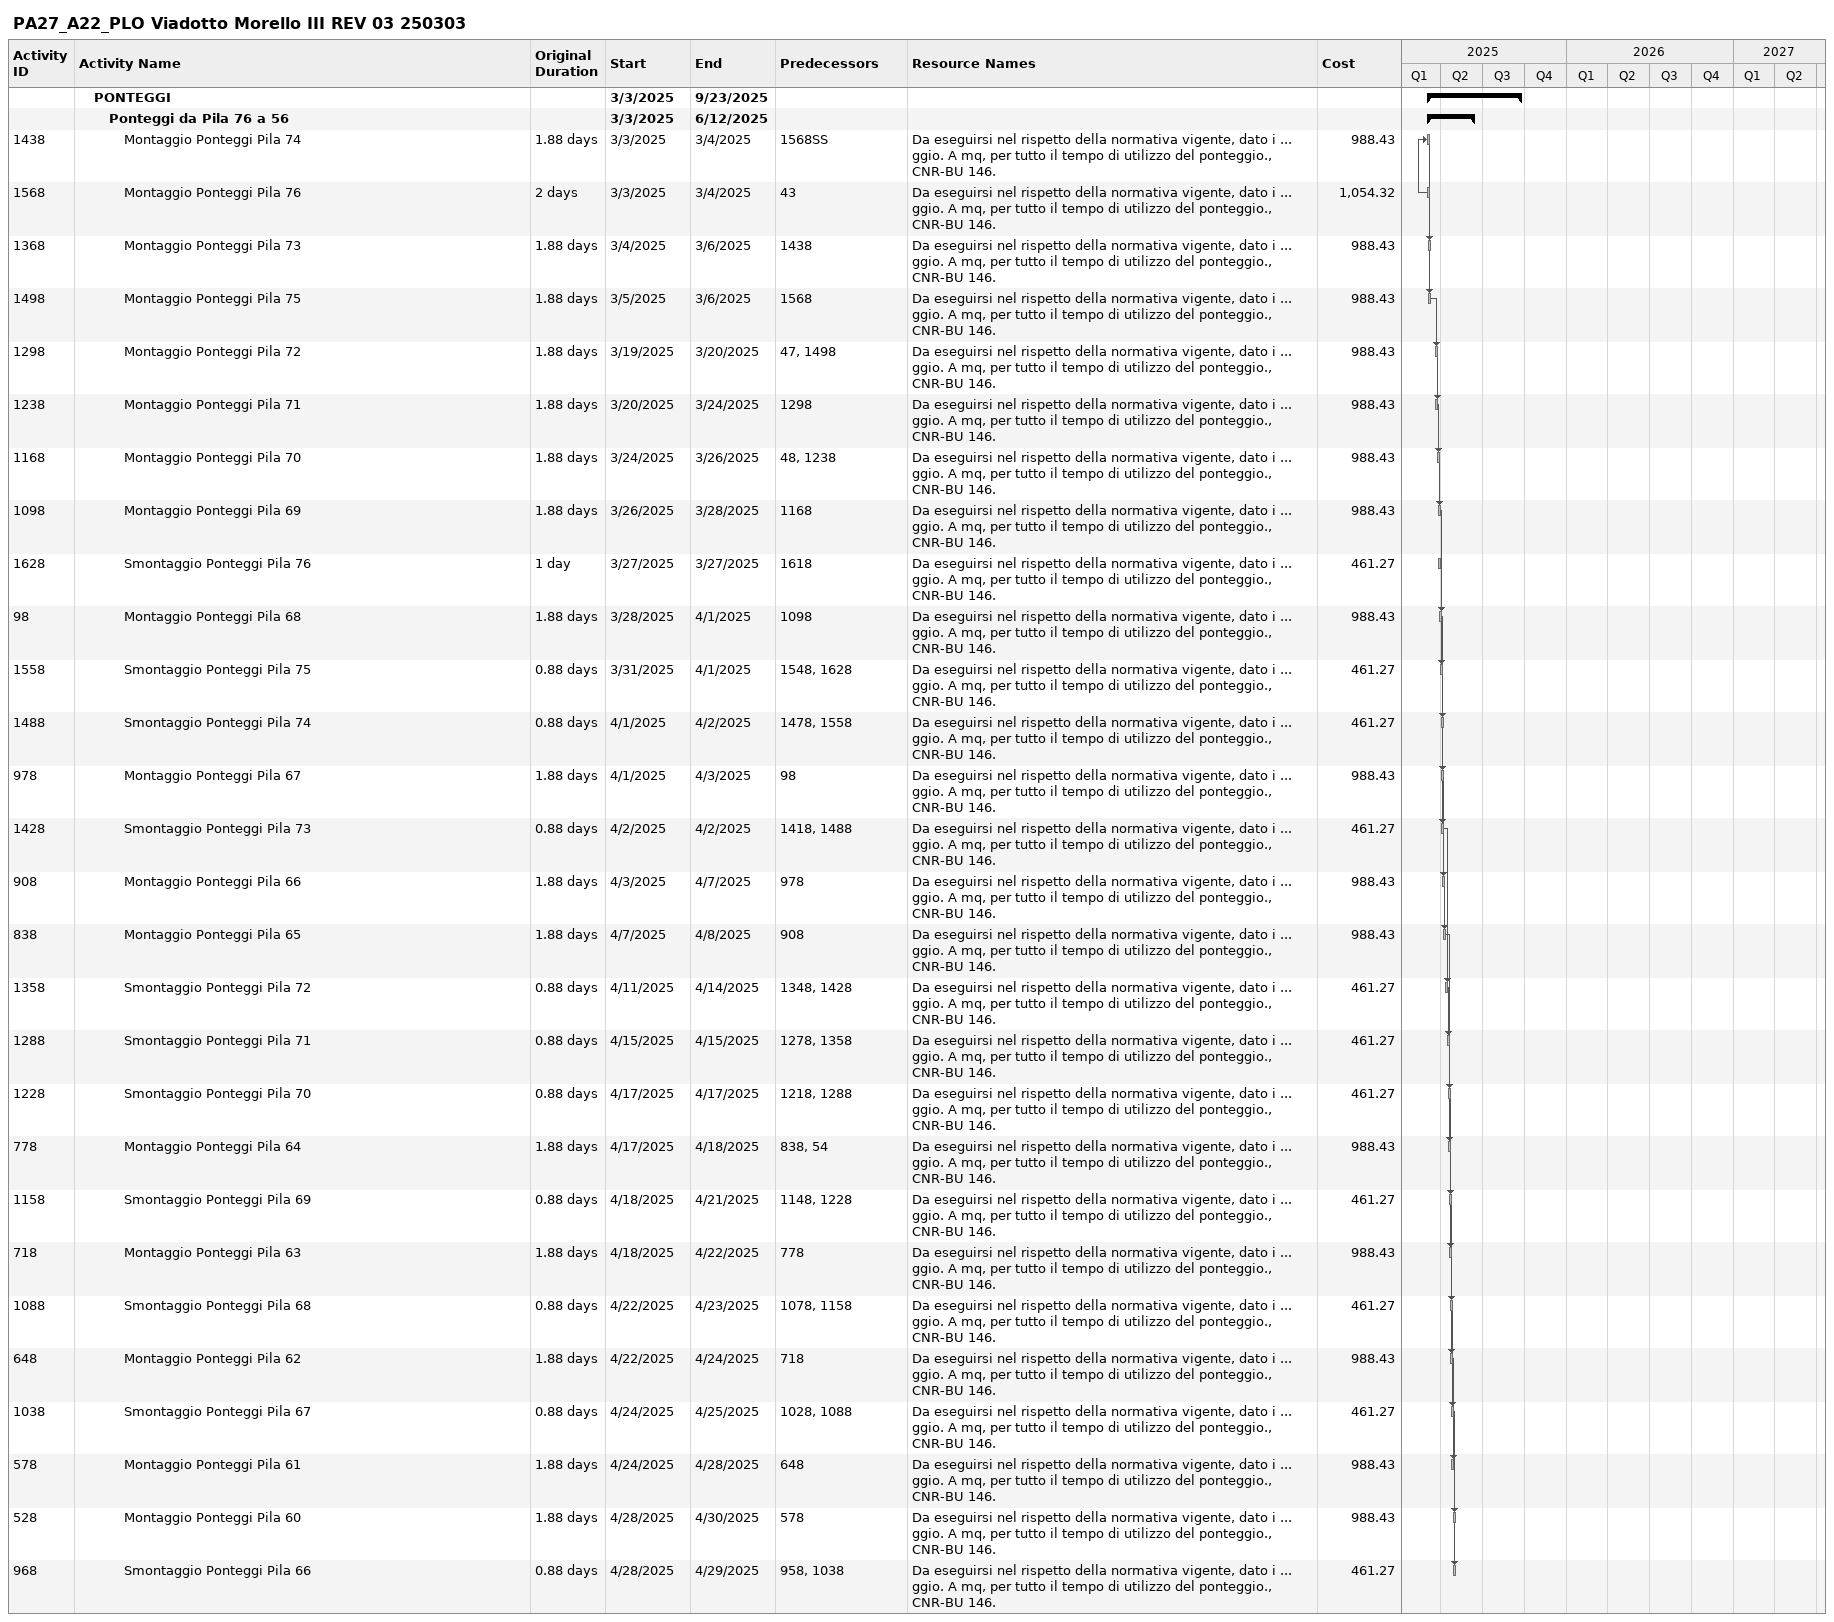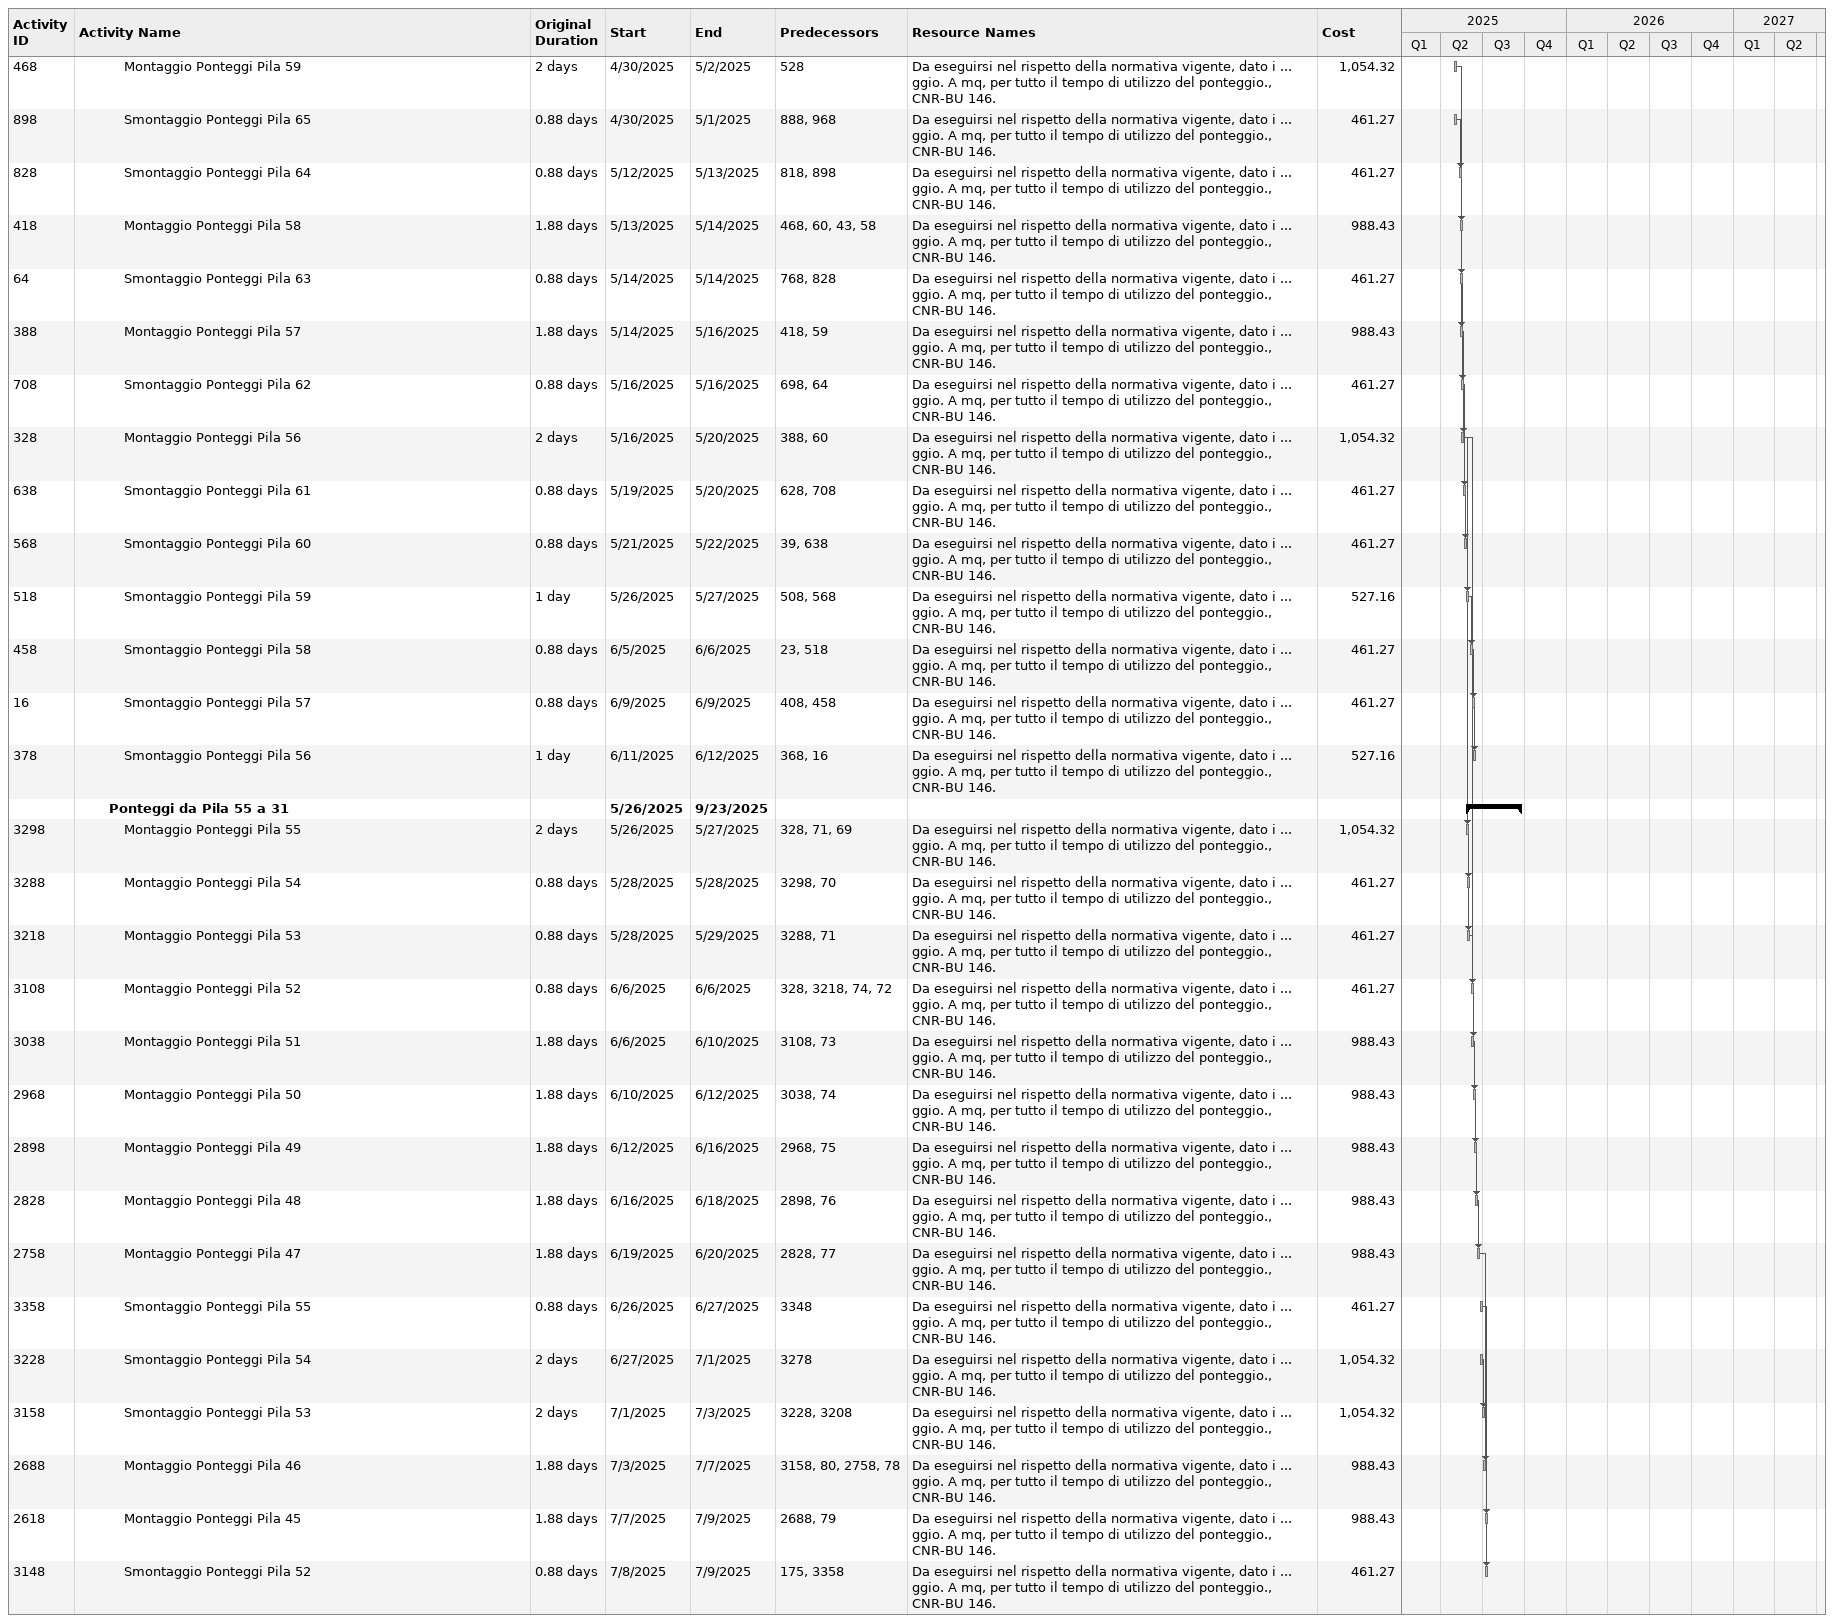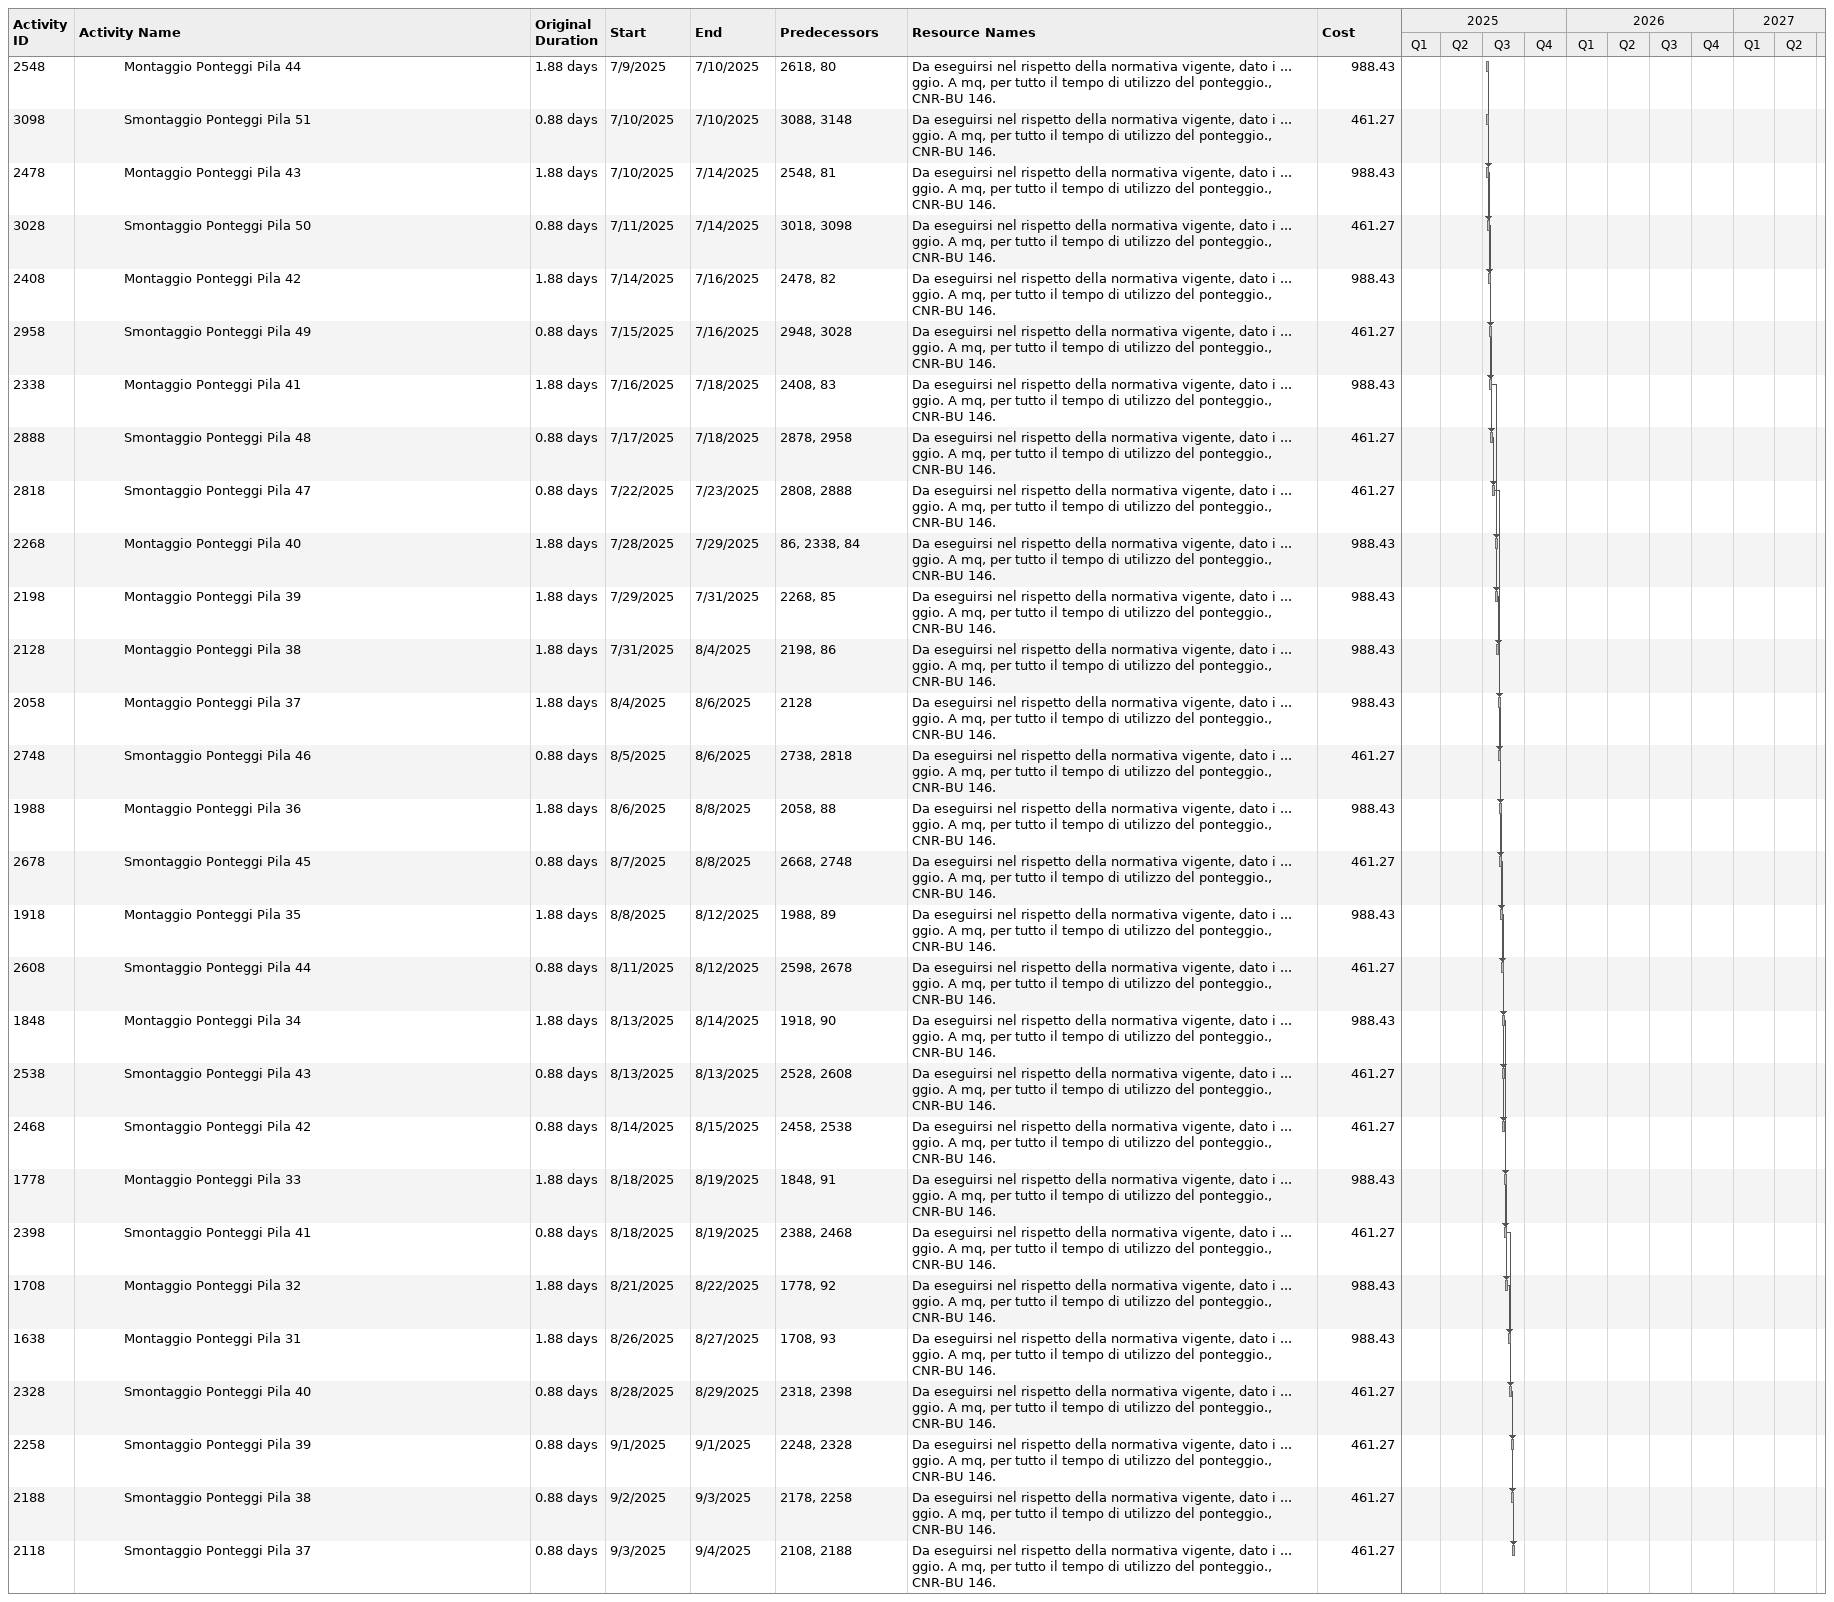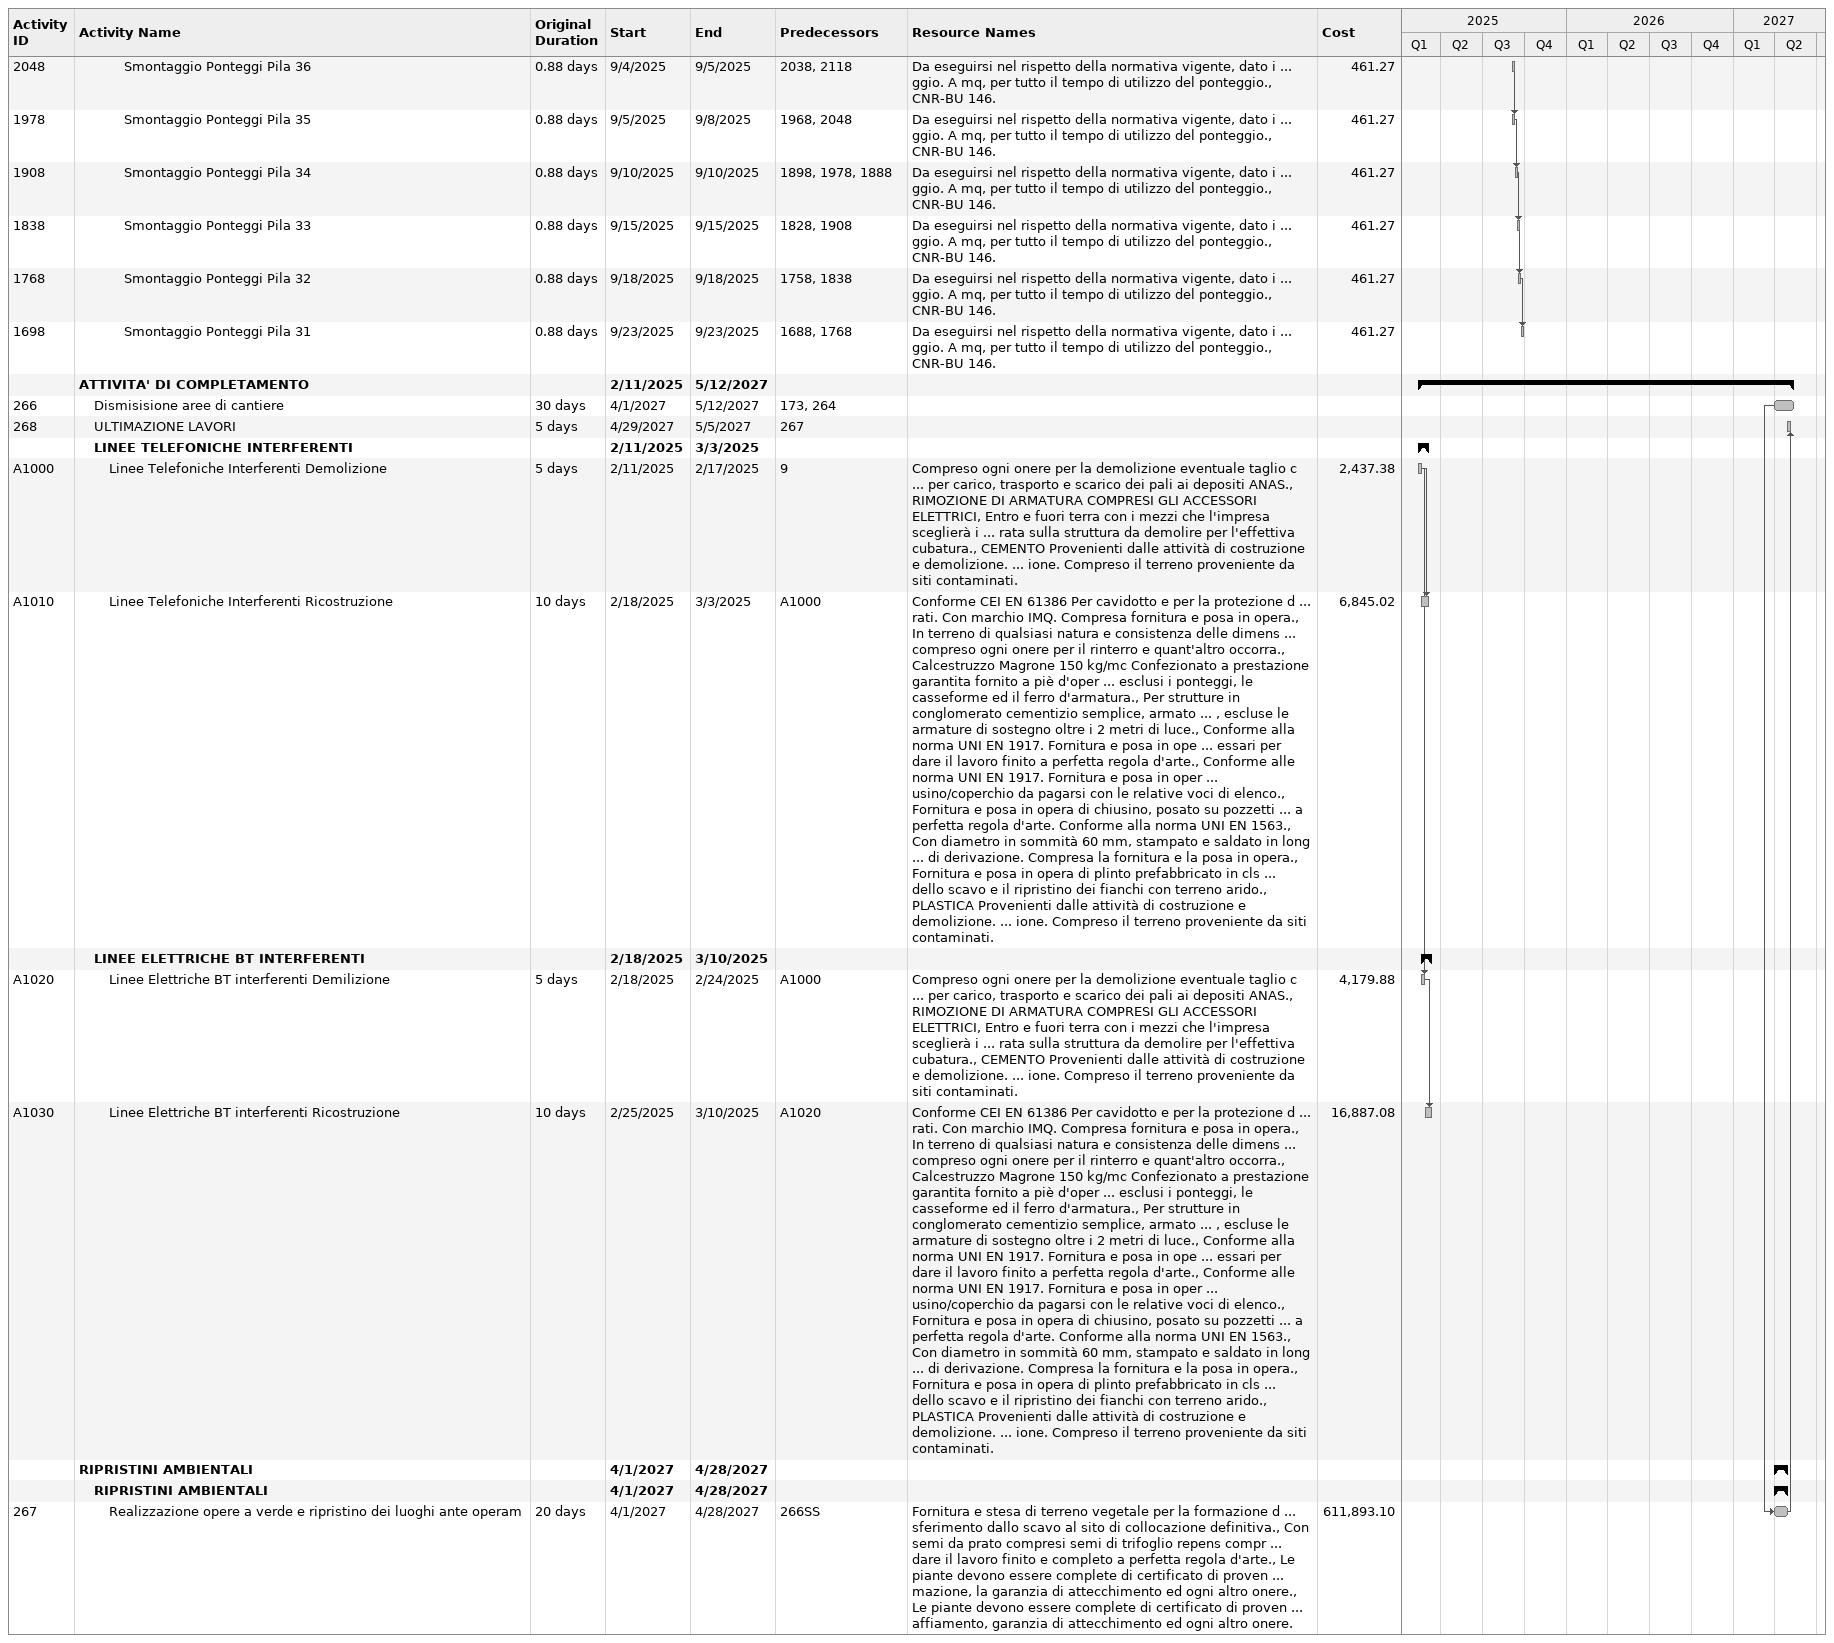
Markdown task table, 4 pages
PA27_A22_PLO Viadotto Morello III REV 03 250303

| ID | Level | Task | Original duration | Start | Finish | Predecessors | Resources | Cost |
|---|---|---|---|---|---|---|---|---|
|  | 2 | **PONTEGGI** |  | 2025-03-03 | 2025-09-23 |  |  |  |
|  | 3 | **Ponteggi da Pila 76 a 56** |  | 2025-03-03 | 2025-06-12 |  |  |  |
| 1438 | 4 | Montaggio Ponteggi Pila 74 | 1.88d | 2025-03-03 | 2025-03-04 | 1568SS | Da eseguirsi nel rispetto della normativa vigente, dato i ... ggio. A mq, per tutto il tempo di utilizzo del ponteggio., CNR-BU 146. | 988.43 |
| 1568 | 4 | Montaggio Ponteggi Pila 76 | 2d | 2025-03-03 | 2025-03-04 | 43 | Da eseguirsi nel rispetto della normativa vigente, dato i ... ggio. A mq, per tutto il tempo di utilizzo del ponteggio., CNR-BU 146. | 1054.32 |
| 1368 | 4 | Montaggio Ponteggi Pila 73 | 1.88d | 2025-03-04 | 2025-03-06 | 1438 | Da eseguirsi nel rispetto della normativa vigente, dato i ... ggio. A mq, per tutto il tempo di utilizzo del ponteggio., CNR-BU 146. | 988.43 |
| 1498 | 4 | Montaggio Ponteggi Pila 75 | 1.88d | 2025-03-05 | 2025-03-06 | 1568 | Da eseguirsi nel rispetto della normativa vigente, dato i ... ggio. A mq, per tutto il tempo di utilizzo del ponteggio., CNR-BU 146. | 988.43 |
| 1298 | 4 | Montaggio Ponteggi Pila 72 | 1.88d | 2025-03-19 | 2025-03-20 | 47, 1498 | Da eseguirsi nel rispetto della normativa vigente, dato i ... ggio. A mq, per tutto il tempo di utilizzo del ponteggio., CNR-BU 146. | 988.43 |
| 1238 | 4 | Montaggio Ponteggi Pila 71 | 1.88d | 2025-03-20 | 2025-03-24 | 1298 | Da eseguirsi nel rispetto della normativa vigente, dato i ... ggio. A mq, per tutto il tempo di utilizzo del ponteggio., CNR-BU 146. | 988.43 |
| 1168 | 4 | Montaggio Ponteggi Pila 70 | 1.88d | 2025-03-24 | 2025-03-26 | 48, 1238 | Da eseguirsi nel rispetto della normativa vigente, dato i ... ggio. A mq, per tutto il tempo di utilizzo del ponteggio., CNR-BU 146. | 988.43 |
| 1098 | 4 | Montaggio Ponteggi Pila 69 | 1.88d | 2025-03-26 | 2025-03-28 | 1168 | Da eseguirsi nel rispetto della normativa vigente, dato i ... ggio. A mq, per tutto il tempo di utilizzo del ponteggio., CNR-BU 146. | 988.43 |
| 1628 | 4 | Smontaggio Ponteggi Pila 76 | 1d | 2025-03-27 | 2025-03-27 | 1618 | Da eseguirsi nel rispetto della normativa vigente, dato i ... ggio. A mq, per tutto il tempo di utilizzo del ponteggio., CNR-BU 146. | 461.27 |
| 98 | 4 | Montaggio Ponteggi Pila 68 | 1.88d | 2025-03-28 | 2025-04-01 | 1098 | Da eseguirsi nel rispetto della normativa vigente, dato i ... ggio. A mq, per tutto il tempo di utilizzo del ponteggio., CNR-BU 146. | 988.43 |
| 1558 | 4 | Smontaggio Ponteggi Pila 75 | 0.88d | 2025-03-31 | 2025-04-01 | 1548, 1628 | Da eseguirsi nel rispetto della normativa vigente, dato i ... ggio. A mq, per tutto il tempo di utilizzo del ponteggio., CNR-BU 146. | 461.27 |
| 1488 | 4 | Smontaggio Ponteggi Pila 74 | 0.88d | 2025-04-01 | 2025-04-02 | 1478, 1558 | Da eseguirsi nel rispetto della normativa vigente, dato i ... ggio. A mq, per tutto il tempo di utilizzo del ponteggio., CNR-BU 146. | 461.27 |
| 978 | 4 | Montaggio Ponteggi Pila 67 | 1.88d | 2025-04-01 | 2025-04-03 | 98 | Da eseguirsi nel rispetto della normativa vigente, dato i ... ggio. A mq, per tutto il tempo di utilizzo del ponteggio., CNR-BU 146. | 988.43 |
| 1428 | 4 | Smontaggio Ponteggi Pila 73 | 0.88d | 2025-04-02 | 2025-04-02 | 1418, 1488 | Da eseguirsi nel rispetto della normativa vigente, dato i ... ggio. A mq, per tutto il tempo di utilizzo del ponteggio., CNR-BU 146. | 461.27 |
| 908 | 4 | Montaggio Ponteggi Pila 66 | 1.88d | 2025-04-03 | 2025-04-07 | 978 | Da eseguirsi nel rispetto della normativa vigente, dato i ... ggio. A mq, per tutto il tempo di utilizzo del ponteggio., CNR-BU 146. | 988.43 |
| 838 | 4 | Montaggio Ponteggi Pila 65 | 1.88d | 2025-04-07 | 2025-04-08 | 908 | Da eseguirsi nel rispetto della normativa vigente, dato i ... ggio. A mq, per tutto il tempo di utilizzo del ponteggio., CNR-BU 146. | 988.43 |
| 1358 | 4 | Smontaggio Ponteggi Pila 72 | 0.88d | 2025-04-11 | 2025-04-14 | 1348, 1428 | Da eseguirsi nel rispetto della normativa vigente, dato i ... ggio. A mq, per tutto il tempo di utilizzo del ponteggio., CNR-BU 146. | 461.27 |
| 1288 | 4 | Smontaggio Ponteggi Pila 71 | 0.88d | 2025-04-15 | 2025-04-15 | 1278, 1358 | Da eseguirsi nel rispetto della normativa vigente, dato i ... ggio. A mq, per tutto il tempo di utilizzo del ponteggio., CNR-BU 146. | 461.27 |
| 1228 | 4 | Smontaggio Ponteggi Pila 70 | 0.88d | 2025-04-17 | 2025-04-17 | 1218, 1288 | Da eseguirsi nel rispetto della normativa vigente, dato i ... ggio. A mq, per tutto il tempo di utilizzo del ponteggio., CNR-BU 146. | 461.27 |
| 778 | 4 | Montaggio Ponteggi Pila 64 | 1.88d | 2025-04-17 | 2025-04-18 | 838, 54 | Da eseguirsi nel rispetto della normativa vigente, dato i ... ggio. A mq, per tutto il tempo di utilizzo del ponteggio., CNR-BU 146. | 988.43 |
| 1158 | 4 | Smontaggio Ponteggi Pila 69 | 0.88d | 2025-04-18 | 2025-04-21 | 1148, 1228 | Da eseguirsi nel rispetto della normativa vigente, dato i ... ggio. A mq, per tutto il tempo di utilizzo del ponteggio., CNR-BU 146. | 461.27 |
| 718 | 4 | Montaggio Ponteggi Pila 63 | 1.88d | 2025-04-18 | 2025-04-22 | 778 | Da eseguirsi nel rispetto della normativa vigente, dato i ... ggio. A mq, per tutto il tempo di utilizzo del ponteggio., CNR-BU 146. | 988.43 |
| 1088 | 4 | Smontaggio Ponteggi Pila 68 | 0.88d | 2025-04-22 | 2025-04-23 | 1078, 1158 | Da eseguirsi nel rispetto della normativa vigente, dato i ... ggio. A mq, per tutto il tempo di utilizzo del ponteggio., CNR-BU 146. | 461.27 |
| 648 | 4 | Montaggio Ponteggi Pila 62 | 1.88d | 2025-04-22 | 2025-04-24 | 718 | Da eseguirsi nel rispetto della normativa vigente, dato i ... ggio. A mq, per tutto il tempo di utilizzo del ponteggio., CNR-BU 146. | 988.43 |
| 1038 | 4 | Smontaggio Ponteggi Pila 67 | 0.88d | 2025-04-24 | 2025-04-25 | 1028, 1088 | Da eseguirsi nel rispetto della normativa vigente, dato i ... ggio. A mq, per tutto il tempo di utilizzo del ponteggio., CNR-BU 146. | 461.27 |
| 578 | 4 | Montaggio Ponteggi Pila 61 | 1.88d | 2025-04-24 | 2025-04-28 | 648 | Da eseguirsi nel rispetto della normativa vigente, dato i ... ggio. A mq, per tutto il tempo di utilizzo del ponteggio., CNR-BU 146. | 988.43 |
| 528 | 4 | Montaggio Ponteggi Pila 60 | 1.88d | 2025-04-28 | 2025-04-30 | 578 | Da eseguirsi nel rispetto della normativa vigente, dato i ... ggio. A mq, per tutto il tempo di utilizzo del ponteggio., CNR-BU 146. | 988.43 |
| 968 | 4 | Smontaggio Ponteggi Pila 66 | 0.88d | 2025-04-28 | 2025-04-29 | 958, 1038 | Da eseguirsi nel rispetto della normativa vigente, dato i ... ggio. A mq, per tutto il tempo di utilizzo del ponteggio., CNR-BU 146. | 461.27 |
| 468 | 4 | Montaggio Ponteggi Pila 59 | 2d | 2025-04-30 | 2025-05-02 | 528 | Da eseguirsi nel rispetto della normativa vigente, dato i ... ggio. A mq, per tutto il tempo di utilizzo del ponteggio., CNR-BU 146. | 1054.32 |
| 898 | 4 | Smontaggio Ponteggi Pila 65 | 0.88d | 2025-04-30 | 2025-05-01 | 888, 968 | Da eseguirsi nel rispetto della normativa vigente, dato i ... ggio. A mq, per tutto il tempo di utilizzo del ponteggio., CNR-BU 146. | 461.27 |
| 828 | 4 | Smontaggio Ponteggi Pila 64 | 0.88d | 2025-05-12 | 2025-05-13 | 818, 898 | Da eseguirsi nel rispetto della normativa vigente, dato i ... ggio. A mq, per tutto il tempo di utilizzo del ponteggio., CNR-BU 146. | 461.27 |
| 418 | 4 | Montaggio Ponteggi Pila 58 | 1.88d | 2025-05-13 | 2025-05-14 | 468, 60, 43, 58 | Da eseguirsi nel rispetto della normativa vigente, dato i ... ggio. A mq, per tutto il tempo di utilizzo del ponteggio., CNR-BU 146. | 988.43 |
| 64 | 4 | Smontaggio Ponteggi Pila 63 | 0.88d | 2025-05-14 | 2025-05-14 | 768, 828 | Da eseguirsi nel rispetto della normativa vigente, dato i ... ggio. A mq, per tutto il tempo di utilizzo del ponteggio., CNR-BU 146. | 461.27 |
| 388 | 4 | Montaggio Ponteggi Pila 57 | 1.88d | 2025-05-14 | 2025-05-16 | 418, 59 | Da eseguirsi nel rispetto della normativa vigente, dato i ... ggio. A mq, per tutto il tempo di utilizzo del ponteggio., CNR-BU 146. | 988.43 |
| 708 | 4 | Smontaggio Ponteggi Pila 62 | 0.88d | 2025-05-16 | 2025-05-16 | 698, 64 | Da eseguirsi nel rispetto della normativa vigente, dato i ... ggio. A mq, per tutto il tempo di utilizzo del ponteggio., CNR-BU 146. | 461.27 |
| 328 | 4 | Montaggio Ponteggi Pila 56 | 2d | 2025-05-16 | 2025-05-20 | 388, 60 | Da eseguirsi nel rispetto della normativa vigente, dato i ... ggio. A mq, per tutto il tempo di utilizzo del ponteggio., CNR-BU 146. | 1054.32 |
| 638 | 4 | Smontaggio Ponteggi Pila 61 | 0.88d | 2025-05-19 | 2025-05-20 | 628, 708 | Da eseguirsi nel rispetto della normativa vigente, dato i ... ggio. A mq, per tutto il tempo di utilizzo del ponteggio., CNR-BU 146. | 461.27 |
| 568 | 4 | Smontaggio Ponteggi Pila 60 | 0.88d | 2025-05-21 | 2025-05-22 | 39, 638 | Da eseguirsi nel rispetto della normativa vigente, dato i ... ggio. A mq, per tutto il tempo di utilizzo del ponteggio., CNR-BU 146. | 461.27 |
| 518 | 4 | Smontaggio Ponteggi Pila 59 | 1d | 2025-05-26 | 2025-05-27 | 508, 568 | Da eseguirsi nel rispetto della normativa vigente, dato i ... ggio. A mq, per tutto il tempo di utilizzo del ponteggio., CNR-BU 146. | 527.16 |
| 458 | 4 | Smontaggio Ponteggi Pila 58 | 0.88d | 2025-06-05 | 2025-06-06 | 23, 518 | Da eseguirsi nel rispetto della normativa vigente, dato i ... ggio. A mq, per tutto il tempo di utilizzo del ponteggio., CNR-BU 146. | 461.27 |
| 16 | 4 | Smontaggio Ponteggi Pila 57 | 0.88d | 2025-06-09 | 2025-06-09 | 408, 458 | Da eseguirsi nel rispetto della normativa vigente, dato i ... ggio. A mq, per tutto il tempo di utilizzo del ponteggio., CNR-BU 146. | 461.27 |
| 378 | 4 | Smontaggio Ponteggi Pila 56 | 1d | 2025-06-11 | 2025-06-12 | 368, 16 | Da eseguirsi nel rispetto della normativa vigente, dato i ... ggio. A mq, per tutto il tempo di utilizzo del ponteggio., CNR-BU 146. | 527.16 |
|  | 3 | **Ponteggi da Pila 55 a 31** |  | 2025-05-26 | 2025-09-23 |  |  |  |
| 3298 | 4 | Montaggio Ponteggi Pila 55 | 2d | 2025-05-26 | 2025-05-27 | 328, 71, 69 | Da eseguirsi nel rispetto della normativa vigente, dato i ... ggio. A mq, per tutto il tempo di utilizzo del ponteggio., CNR-BU 146. | 1054.32 |
| 3288 | 4 | Montaggio Ponteggi Pila 54 | 0.88d | 2025-05-28 | 2025-05-28 | 3298, 70 | Da eseguirsi nel rispetto della normativa vigente, dato i ... ggio. A mq, per tutto il tempo di utilizzo del ponteggio., CNR-BU 146. | 461.27 |
| 3218 | 4 | Montaggio Ponteggi Pila 53 | 0.88d | 2025-05-28 | 2025-05-29 | 3288, 71 | Da eseguirsi nel rispetto della normativa vigente, dato i ... ggio. A mq, per tutto il tempo di utilizzo del ponteggio., CNR-BU 146. | 461.27 |
| 3108 | 4 | Montaggio Ponteggi Pila 52 | 0.88d | 2025-06-06 | 2025-06-06 | 328, 3218, 74, 72 | Da eseguirsi nel rispetto della normativa vigente, dato i ... ggio. A mq, per tutto il tempo di utilizzo del ponteggio., CNR-BU 146. | 461.27 |
| 3038 | 4 | Montaggio Ponteggi Pila 51 | 1.88d | 2025-06-06 | 2025-06-10 | 3108, 73 | Da eseguirsi nel rispetto della normativa vigente, dato i ... ggio. A mq, per tutto il tempo di utilizzo del ponteggio., CNR-BU 146. | 988.43 |
| 2968 | 4 | Montaggio Ponteggi Pila 50 | 1.88d | 2025-06-10 | 2025-06-12 | 3038, 74 | Da eseguirsi nel rispetto della normativa vigente, dato i ... ggio. A mq, per tutto il tempo di utilizzo del ponteggio., CNR-BU 146. | 988.43 |
| 2898 | 4 | Montaggio Ponteggi Pila 49 | 1.88d | 2025-06-12 | 2025-06-16 | 2968, 75 | Da eseguirsi nel rispetto della normativa vigente, dato i ... ggio. A mq, per tutto il tempo di utilizzo del ponteggio., CNR-BU 146. | 988.43 |
| 2828 | 4 | Montaggio Ponteggi Pila 48 | 1.88d | 2025-06-16 | 2025-06-18 | 2898, 76 | Da eseguirsi nel rispetto della normativa vigente, dato i ... ggio. A mq, per tutto il tempo di utilizzo del ponteggio., CNR-BU 146. | 988.43 |
| 2758 | 4 | Montaggio Ponteggi Pila 47 | 1.88d | 2025-06-19 | 2025-06-20 | 2828, 77 | Da eseguirsi nel rispetto della normativa vigente, dato i ... ggio. A mq, per tutto il tempo di utilizzo del ponteggio., CNR-BU 146. | 988.43 |
| 3358 | 4 | Smontaggio Ponteggi Pila 55 | 0.88d | 2025-06-26 | 2025-06-27 | 3348 | Da eseguirsi nel rispetto della normativa vigente, dato i ... ggio. A mq, per tutto il tempo di utilizzo del ponteggio., CNR-BU 146. | 461.27 |
| 3228 | 4 | Smontaggio Ponteggi Pila 54 | 2d | 2025-06-27 | 2025-07-01 | 3278 | Da eseguirsi nel rispetto della normativa vigente, dato i ... ggio. A mq, per tutto il tempo di utilizzo del ponteggio., CNR-BU 146. | 1054.32 |
| 3158 | 4 | Smontaggio Ponteggi Pila 53 | 2d | 2025-07-01 | 2025-07-03 | 3228, 3208 | Da eseguirsi nel rispetto della normativa vigente, dato i ... ggio. A mq, per tutto il tempo di utilizzo del ponteggio., CNR-BU 146. | 1054.32 |
| 2688 | 4 | Montaggio Ponteggi Pila 46 | 1.88d | 2025-07-03 | 2025-07-07 | 3158, 80, 2758, 78 | Da eseguirsi nel rispetto della normativa vigente, dato i ... ggio. A mq, per tutto il tempo di utilizzo del ponteggio., CNR-BU 146. | 988.43 |
| 2618 | 4 | Montaggio Ponteggi Pila 45 | 1.88d | 2025-07-07 | 2025-07-09 | 2688, 79 | Da eseguirsi nel rispetto della normativa vigente, dato i ... ggio. A mq, per tutto il tempo di utilizzo del ponteggio., CNR-BU 146. | 988.43 |
| 3148 | 4 | Smontaggio Ponteggi Pila 52 | 0.88d | 2025-07-08 | 2025-07-09 | 175, 3358 | Da eseguirsi nel rispetto della normativa vigente, dato i ... ggio. A mq, per tutto il tempo di utilizzo del ponteggio., CNR-BU 146. | 461.27 |
| 2548 | 4 | Montaggio Ponteggi Pila 44 | 1.88d | 2025-07-09 | 2025-07-10 | 2618, 80 | Da eseguirsi nel rispetto della normativa vigente, dato i ... ggio. A mq, per tutto il tempo di utilizzo del ponteggio., CNR-BU 146. | 988.43 |
| 3098 | 4 | Smontaggio Ponteggi Pila 51 | 0.88d | 2025-07-10 | 2025-07-10 | 3088, 3148 | Da eseguirsi nel rispetto della normativa vigente, dato i ... ggio. A mq, per tutto il tempo di utilizzo del ponteggio., CNR-BU 146. | 461.27 |
| 2478 | 4 | Montaggio Ponteggi Pila 43 | 1.88d | 2025-07-10 | 2025-07-14 | 2548, 81 | Da eseguirsi nel rispetto della normativa vigente, dato i ... ggio. A mq, per tutto il tempo di utilizzo del ponteggio., CNR-BU 146. | 988.43 |
| 3028 | 4 | Smontaggio Ponteggi Pila 50 | 0.88d | 2025-07-11 | 2025-07-14 | 3018, 3098 | Da eseguirsi nel rispetto della normativa vigente, dato i ... ggio. A mq, per tutto il tempo di utilizzo del ponteggio., CNR-BU 146. | 461.27 |
| 2408 | 4 | Montaggio Ponteggi Pila 42 | 1.88d | 2025-07-14 | 2025-07-16 | 2478, 82 | Da eseguirsi nel rispetto della normativa vigente, dato i ... ggio. A mq, per tutto il tempo di utilizzo del ponteggio., CNR-BU 146. | 988.43 |
| 2958 | 4 | Smontaggio Ponteggi Pila 49 | 0.88d | 2025-07-15 | 2025-07-16 | 2948, 3028 | Da eseguirsi nel rispetto della normativa vigente, dato i ... ggio. A mq, per tutto il tempo di utilizzo del ponteggio., CNR-BU 146. | 461.27 |
| 2338 | 4 | Montaggio Ponteggi Pila 41 | 1.88d | 2025-07-16 | 2025-07-18 | 2408, 83 | Da eseguirsi nel rispetto della normativa vigente, dato i ... ggio. A mq, per tutto il tempo di utilizzo del ponteggio., CNR-BU 146. | 988.43 |
| 2888 | 4 | Smontaggio Ponteggi Pila 48 | 0.88d | 2025-07-17 | 2025-07-18 | 2878, 2958 | Da eseguirsi nel rispetto della normativa vigente, dato i ... ggio. A mq, per tutto il tempo di utilizzo del ponteggio., CNR-BU 146. | 461.27 |
| 2818 | 4 | Smontaggio Ponteggi Pila 47 | 0.88d | 2025-07-22 | 2025-07-23 | 2808, 2888 | Da eseguirsi nel rispetto della normativa vigente, dato i ... ggio. A mq, per tutto il tempo di utilizzo del ponteggio., CNR-BU 146. | 461.27 |
| 2268 | 4 | Montaggio Ponteggi Pila 40 | 1.88d | 2025-07-28 | 2025-07-29 | 86, 2338, 84 | Da eseguirsi nel rispetto della normativa vigente, dato i ... ggio. A mq, per tutto il tempo di utilizzo del ponteggio., CNR-BU 146. | 988.43 |
| 2198 | 4 | Montaggio Ponteggi Pila 39 | 1.88d | 2025-07-29 | 2025-07-31 | 2268, 85 | Da eseguirsi nel rispetto della normativa vigente, dato i ... ggio. A mq, per tutto il tempo di utilizzo del ponteggio., CNR-BU 146. | 988.43 |
| 2128 | 4 | Montaggio Ponteggi Pila 38 | 1.88d | 2025-07-31 | 2025-08-04 | 2198, 86 | Da eseguirsi nel rispetto della normativa vigente, dato i ... ggio. A mq, per tutto il tempo di utilizzo del ponteggio., CNR-BU 146. | 988.43 |
| 2058 | 4 | Montaggio Ponteggi Pila 37 | 1.88d | 2025-08-04 | 2025-08-06 | 2128 | Da eseguirsi nel rispetto della normativa vigente, dato i ... ggio. A mq, per tutto il tempo di utilizzo del ponteggio., CNR-BU 146. | 988.43 |
| 2748 | 4 | Smontaggio Ponteggi Pila 46 | 0.88d | 2025-08-05 | 2025-08-06 | 2738, 2818 | Da eseguirsi nel rispetto della normativa vigente, dato i ... ggio. A mq, per tutto il tempo di utilizzo del ponteggio., CNR-BU 146. | 461.27 |
| 1988 | 4 | Montaggio Ponteggi Pila 36 | 1.88d | 2025-08-06 | 2025-08-08 | 2058, 88 | Da eseguirsi nel rispetto della normativa vigente, dato i ... ggio. A mq, per tutto il tempo di utilizzo del ponteggio., CNR-BU 146. | 988.43 |
| 2678 | 4 | Smontaggio Ponteggi Pila 45 | 0.88d | 2025-08-07 | 2025-08-08 | 2668, 2748 | Da eseguirsi nel rispetto della normativa vigente, dato i ... ggio. A mq, per tutto il tempo di utilizzo del ponteggio., CNR-BU 146. | 461.27 |
| 1918 | 4 | Montaggio Ponteggi Pila 35 | 1.88d | 2025-08-08 | 2025-08-12 | 1988, 89 | Da eseguirsi nel rispetto della normativa vigente, dato i ... ggio. A mq, per tutto il tempo di utilizzo del ponteggio., CNR-BU 146. | 988.43 |
| 2608 | 4 | Smontaggio Ponteggi Pila 44 | 0.88d | 2025-08-11 | 2025-08-12 | 2598, 2678 | Da eseguirsi nel rispetto della normativa vigente, dato i ... ggio. A mq, per tutto il tempo di utilizzo del ponteggio., CNR-BU 146. | 461.27 |
| 1848 | 4 | Montaggio Ponteggi Pila 34 | 1.88d | 2025-08-13 | 2025-08-14 | 1918, 90 | Da eseguirsi nel rispetto della normativa vigente, dato i ... ggio. A mq, per tutto il tempo di utilizzo del ponteggio., CNR-BU 146. | 988.43 |
| 2538 | 4 | Smontaggio Ponteggi Pila 43 | 0.88d | 2025-08-13 | 2025-08-13 | 2528, 2608 | Da eseguirsi nel rispetto della normativa vigente, dato i ... ggio. A mq, per tutto il tempo di utilizzo del ponteggio., CNR-BU 146. | 461.27 |
| 2468 | 4 | Smontaggio Ponteggi Pila 42 | 0.88d | 2025-08-14 | 2025-08-15 | 2458, 2538 | Da eseguirsi nel rispetto della normativa vigente, dato i ... ggio. A mq, per tutto il tempo di utilizzo del ponteggio., CNR-BU 146. | 461.27 |
| 1778 | 4 | Montaggio Ponteggi Pila 33 | 1.88d | 2025-08-18 | 2025-08-19 | 1848, 91 | Da eseguirsi nel rispetto della normativa vigente, dato i ... ggio. A mq, per tutto il tempo di utilizzo del ponteggio., CNR-BU 146. | 988.43 |
| 2398 | 4 | Smontaggio Ponteggi Pila 41 | 0.88d | 2025-08-18 | 2025-08-19 | 2388, 2468 | Da eseguirsi nel rispetto della normativa vigente, dato i ... ggio. A mq, per tutto il tempo di utilizzo del ponteggio., CNR-BU 146. | 461.27 |
| 1708 | 4 | Montaggio Ponteggi Pila 32 | 1.88d | 2025-08-21 | 2025-08-22 | 1778, 92 | Da eseguirsi nel rispetto della normativa vigente, dato i ... ggio. A mq, per tutto il tempo di utilizzo del ponteggio., CNR-BU 146. | 988.43 |
| 1638 | 4 | Montaggio Ponteggi Pila 31 | 1.88d | 2025-08-26 | 2025-08-27 | 1708, 93 | Da eseguirsi nel rispetto della normativa vigente, dato i ... ggio. A mq, per tutto il tempo di utilizzo del ponteggio., CNR-BU 146. | 988.43 |
| 2328 | 4 | Smontaggio Ponteggi Pila 40 | 0.88d | 2025-08-28 | 2025-08-29 | 2318, 2398 | Da eseguirsi nel rispetto della normativa vigente, dato i ... ggio. A mq, per tutto il tempo di utilizzo del ponteggio., CNR-BU 146. | 461.27 |
| 2258 | 4 | Smontaggio Ponteggi Pila 39 | 0.88d | 2025-09-01 | 2025-09-01 | 2248, 2328 | Da eseguirsi nel rispetto della normativa vigente, dato i ... ggio. A mq, per tutto il tempo di utilizzo del ponteggio., CNR-BU 146. | 461.27 |
| 2188 | 4 | Smontaggio Ponteggi Pila 38 | 0.88d | 2025-09-02 | 2025-09-03 | 2178, 2258 | Da eseguirsi nel rispetto della normativa vigente, dato i ... ggio. A mq, per tutto il tempo di utilizzo del ponteggio., CNR-BU 146. | 461.27 |
| 2118 | 4 | Smontaggio Ponteggi Pila 37 | 0.88d | 2025-09-03 | 2025-09-04 | 2108, 2188 | Da eseguirsi nel rispetto della normativa vigente, dato i ... ggio. A mq, per tutto il tempo di utilizzo del ponteggio., CNR-BU 146. | 461.27 |
| 2048 | 4 | Smontaggio Ponteggi Pila 36 | 0.88d | 2025-09-04 | 2025-09-05 | 2038, 2118 | Da eseguirsi nel rispetto della normativa vigente, dato i ... ggio. A mq, per tutto il tempo di utilizzo del ponteggio., CNR-BU 146. | 461.27 |
| 1978 | 4 | Smontaggio Ponteggi Pila 35 | 0.88d | 2025-09-05 | 2025-09-08 | 1968, 2048 | Da eseguirsi nel rispetto della normativa vigente, dato i ... ggio. A mq, per tutto il tempo di utilizzo del ponteggio., CNR-BU 146. | 461.27 |
| 1908 | 4 | Smontaggio Ponteggi Pila 34 | 0.88d | 2025-09-10 | 2025-09-10 | 1898, 1978, 1888 | Da eseguirsi nel rispetto della normativa vigente, dato i ... ggio. A mq, per tutto il tempo di utilizzo del ponteggio., CNR-BU 146. | 461.27 |
| 1838 | 4 | Smontaggio Ponteggi Pila 33 | 0.88d | 2025-09-15 | 2025-09-15 | 1828, 1908 | Da eseguirsi nel rispetto della normativa vigente, dato i ... ggio. A mq, per tutto il tempo di utilizzo del ponteggio., CNR-BU 146. | 461.27 |
| 1768 | 4 | Smontaggio Ponteggi Pila 32 | 0.88d | 2025-09-18 | 2025-09-18 | 1758, 1838 | Da eseguirsi nel rispetto della normativa vigente, dato i ... ggio. A mq, per tutto il tempo di utilizzo del ponteggio., CNR-BU 146. | 461.27 |
| 1698 | 4 | Smontaggio Ponteggi Pila 31 | 0.88d | 2025-09-23 | 2025-09-23 | 1688, 1768 | Da eseguirsi nel rispetto della normativa vigente, dato i ... ggio. A mq, per tutto il tempo di utilizzo del ponteggio., CNR-BU 146. | 461.27 |
|  | 1 | **ATTIVITA' DI COMPLETAMENTO** |  | 2025-02-11 | 2027-05-12 |  |  |  |
| 266 | 2 | Dismisisione aree di cantiere | 30d | 2027-04-01 | 2027-05-12 | 173, 264 |  |  |
| 268 | 2 | ULTIMAZIONE LAVORI | 5d | 2027-04-29 | 2027-05-05 | 267 |  |  |
|  | 2 | **LINEE TELEFONICHE INTERFERENTI** |  | 2025-02-11 | 2025-03-03 |  |  |  |
| A1000 | 3 | Linee Telefoniche Interferenti Demolizione | 5d | 2025-02-11 | 2025-02-17 | 9 | Compreso ogni onere per la demolizione eventuale taglio c ... per carico, trasporto e scarico dei pali ai depositi ANAS., RIMOZIONE DI ARMATURA COMPRESI GLI ACCESSORI ELETTRICI, Entro e fuori terra con i mezzi che l'impresa sceglierà i ... rata sulla struttura da demolire per l'effettiva cubatura., CEMENTO Provenienti dalle attività di costruzione e demolizione. ... ione. Compreso il terreno proveniente da siti contaminati. | 2437.38 |
| A1010 | 3 | Linee Telefoniche Interferenti Ricostruzione | 10d | 2025-02-18 | 2025-03-03 | A1000 | Conforme CEI EN 61386 Per cavidotto e per la protezione d ... rati. Con marchio IMQ. Compresa fornitura e posa in opera., In terreno di qualsiasi natura e consistenza delle dimens ... compreso ogni onere per il rinterro e quant'altro occorra., Calcestruzzo Magrone 150 kg/mc Confezionato a prestazione garantita fornito a piè d'oper ... esclusi i ponteggi, le casseforme ed il ferro d'armatura., Per strutture in conglomerato cementizio semplice, armato ... , escluse le armature di sostegno oltre i 2 metri di luce., Conforme alla norma UNI EN 1917. Fornitura e posa in ope ... essari per dare il lavoro finito a perfetta regola d'arte., Conforme alle norma UNI EN 1917. Fornitura e posa in oper ... usino/coperchio da pagarsi con le relative voci di elenco., Fornitura e posa in opera di chiusino, posato su pozzetti ... a perfetta regola d'arte. Conforme alla norma UNI EN 1563., Con diametro in sommità 60 mm, stampato e saldato in long ... di derivazione. Compresa la fornitura e la posa in opera., Fornitura e posa in opera di plinto prefabbricato in cls ... dello scavo e il ripristino dei fianchi con terreno arido., PLASTICA Provenienti dalle attività di costruzione e demolizione. ... ione. Compreso il terreno proveniente da siti contaminati. | 6845.02 |
|  | 2 | **LINEE ELETTRICHE BT INTERFERENTI** |  | 2025-02-18 | 2025-03-10 |  |  |  |
| A1020 | 3 | Linee Elettriche BT interferenti Demilizione | 5d | 2025-02-18 | 2025-02-24 | A1000 | Compreso ogni onere per la demolizione eventuale taglio c ... per carico, trasporto e scarico dei pali ai depositi ANAS., RIMOZIONE DI ARMATURA COMPRESI GLI ACCESSORI ELETTRICI, Entro e fuori terra con i mezzi che l'impresa sceglierà i ... rata sulla struttura da demolire per l'effettiva cubatura., CEMENTO Provenienti dalle attività di costruzione e demolizione. ... ione. Compreso il terreno proveniente da siti contaminati. | 4179.88 |
| A1030 | 3 | Linee Elettriche BT interferenti Ricostruzione | 10d | 2025-02-25 | 2025-03-10 | A1020 | Conforme CEI EN 61386 Per cavidotto e per la protezione d ... rati. Con marchio IMQ. Compresa fornitura e posa in opera., In terreno di qualsiasi natura e consistenza delle dimens ... compreso ogni onere per il rinterro e quant'altro occorra., Calcestruzzo Magrone 150 kg/mc Confezionato a prestazione garantita fornito a piè d'oper ... esclusi i ponteggi, le casseforme ed il ferro d'armatura., Per strutture in conglomerato cementizio semplice, armato ... , escluse le armature di sostegno oltre i 2 metri di luce., Conforme alla norma UNI EN 1917. Fornitura e posa in ope ... essari per dare il lavoro finito a perfetta regola d'arte., Conforme alle norma UNI EN 1917. Fornitura e posa in oper ... usino/coperchio da pagarsi con le relative voci di elenco., Fornitura e posa in opera di chiusino, posato su pozzetti ... a perfetta regola d'arte. Conforme alla norma UNI EN 1563., Con diametro in sommità 60 mm, stampato e saldato in long ... di derivazione. Compresa la fornitura e la posa in opera., Fornitura e posa in opera di plinto prefabbricato in cls ... dello scavo e il ripristino dei fianchi con terreno arido., PLASTICA Provenienti dalle attività di costruzione e demolizione. ... ione. Compreso il terreno proveniente da siti contaminati. | 16887.08 |
|  | 1 | **RIPRISTINI AMBIENTALI** |  | 2027-04-01 | 2027-04-28 |  |  |  |
|  | 2 | **RIPRISTINI AMBIENTALI** |  | 2027-04-01 | 2027-04-28 |  |  |  |
| 267 | 3 | Realizzazione opere a verde e ripristino dei luoghi ante operam | 20d | 2027-04-01 | 2027-04-28 | 266SS | Fornitura e stesa di terreno vegetale per la formazione d ... sferimento dallo scavo al sito di collocazione definitiva., Con semi da prato compresi semi di trifoglio repens compr ... dare il lavoro finito e completo a perfetta regola d'arte., Le piante devono essere complete di certificato di proven ... mazione, la garanzia di attecchimento ed ogni altro onere., Le piante devono essere complete di certificato di proven ... affiamento, garanzia di attecchimento ed ogni altro onere. | 611893.10 |
